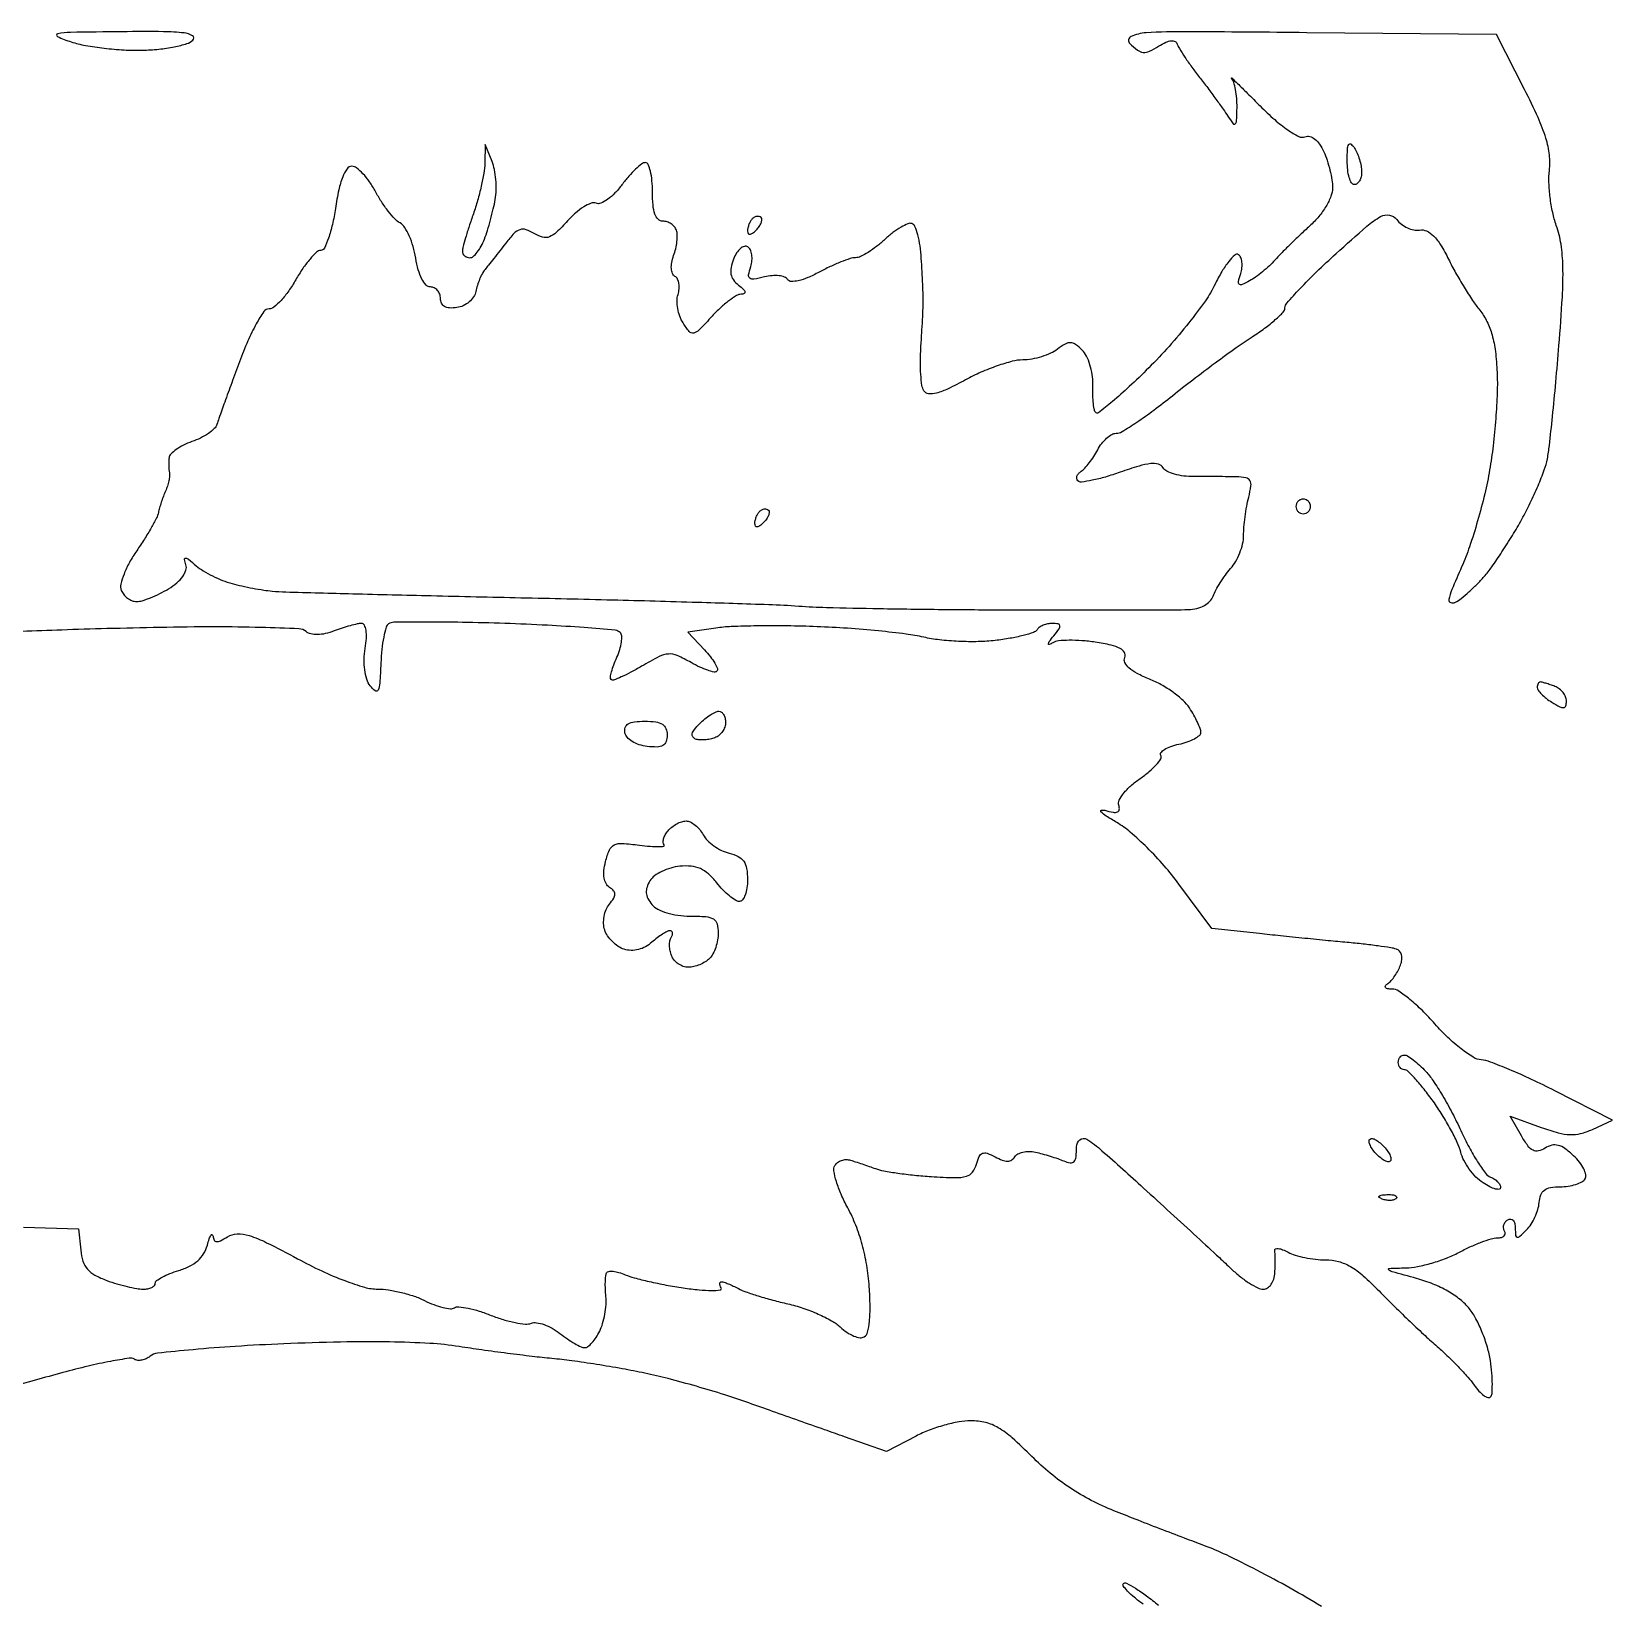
# Model space of a CAD drawing. Extents: x 0 to 102, y 0 to 135.
# Drawn here: x 62.1 to 80.39, y 117.17 to 135.35 of the extents above; entities that cross this region are included whole.
import ezdxf

# ---------------------------------------------------------------- set-up
doc = ezdxf.new("R2010")
doc.units = 0
doc.header["$MEASUREMENT"] = 0

msp = doc.modelspace()

# ---------------------------------------------------------------- linework, layer by layer
for points in [[(63.14967, 135.351129, 0.001481), (62.553621, 135.343656, 0.045349), (62.405791, 135.327906, 0.726394), (62.402024, 135.296013, 0.030531), (62.5617, 135.233916, 0.032981), (62.72555, 135.19314, 0.015308), (62.942515, 135.160935, 0.015089), (63.173286, 135.140907, 0.020331), (63.382891, 135.137608, 0.019499), (63.575441, 135.149932, 0.02347), (63.754759, 135.177004, 0.023064), (63.901089, 135.213262, 0.124737), (63.970861, 135.254821, 0.489051), (63.964652, 135.304516, 0.1054), (63.86861, 135.337066, 0.027494), (63.630444, 135.351797, 0.004093)], [(76.857535, 135.340318, 0.001075), (75.471869, 135.351618, 0.01678), (74.997712, 135.338551, 0.094561), (74.824373, 135.294351, 0.519964), (74.810471, 135.215072, 0.035301), (74.898378, 135.138772, 0.137795), (74.96481, 135.112976, 0.132693), (75.036401, 135.125068, 0.03178), (75.143476, 135.18283, -0.027751), (75.227608, 135.229093, -0.08401), (75.290222, 135.247074, -0.1562), (75.333022, 135.238493, -0.18747), (75.359072, 135.207083, 0.059197), (75.383375, 135.155461, 0.008384), (75.447318, 135.056798, 0.009454), (75.527498, 134.942251, 0.007925), (75.616714, 134.82378, -0.003988), (75.711084, 134.700499, -0.003602), (75.806767, 134.571492, -0.003608), (75.890824, 134.454675, -0.01145), (75.944675, 134.374874, 0.016892), (76.004824, 134.287798, 0.451144), (76.029805, 134.285672, 0.193325), (76.045479, 134.320199, 0.006234), (76.050425, 134.47593, 0.024537), (76.047306, 134.580606, 0.026508), (76.033889, 134.681772, 0.027313), (76.01319, 134.766553, 0.102852), (75.987147, 134.81433, -0.94296), (75.98942, 134.816502, -0.005463), (76.056209, 134.752988, -0.003088), (76.169364, 134.641633, -0.001351), (76.318095, 134.492646, 0.017284), (76.486598, 134.33428, 0.029452), (76.639103, 134.21569, 0.031774), (76.765405, 134.140233, 0.213511), (76.836579, 134.136364, -0.156572), (76.892523, 134.139489, -0.103818), (76.950559, 134.11061, -0.076279), (77.006451, 134.050602, -0.042555), (77.055531, 133.963388, -0.028672), (77.093712, 133.865008, -0.01985), (77.125922, 133.750044, -0.020075), (77.148105, 133.636741, -0.038316), (77.1552, 133.544291, -0.092733), (77.137166, 133.447892, -0.042768), (77.080826, 133.332837, -0.038806), (76.9961, 133.213759, -0.034522), (76.890844, 133.104121, 0.005308), (76.779554, 133.000985, 0.004459), (76.663754, 132.889387, 0.0045), (76.559812, 132.785561, 0.012369), (76.488994, 132.709881, -0.02369), (76.424986, 132.644509, -0.015847), (76.346048, 132.575709, -0.015976), (76.265116, 132.51377, -0.030037), (76.195444, 132.46997, -0.018051), (76.108569, 132.426377, -0.286347), (76.077226, 132.430436, -0.287292), (76.067158, 132.460343, -0.018135), (76.093136, 132.553819, 0.048594), (76.107744, 132.622281, 0.058588), (76.107485, 132.688008, 0.069008), (76.093349, 132.741412, 0.15642), (76.066511, 132.772833, 0.337869), (76.023938, 132.768644, 0.038282), (75.953989, 132.692732, 0.033951), (75.874883, 132.577136, 0.020357), (75.796321, 132.430395, -0.04102), (75.684467, 132.240725, -0.013953), (75.492556, 131.984432, -0.013766), (75.26388, 131.711925, -0.015423), (75.02878, 131.462848, -0.008239), (74.80445, 131.246652, -0.014103), (74.609412, 131.074811, -0.007994), (74.446726, 130.943773, -0.446362), (74.412418, 130.94993, -0.099239), (74.397795, 130.989286, -0.01568), (74.387332, 131.071526, -0.016873), (74.381238, 131.170562, -0.014035), (74.381275, 131.276081, 0.044403), (74.374606, 131.386504, 0.037885), (74.348598, 131.500244, 0.039594), (74.308563, 131.60057, 0.081824), (74.259506, 131.66898, 0.03792), (74.182923, 131.734751, 0.151481), (74.125159, 131.754738, 0.140232), (74.063598, 131.739267, 0.030833), (73.97187, 131.678313, -0.057136), (73.893757, 131.632124, -0.030734), (73.788831, 131.592821, -0.030172), (73.67554, 131.565501, -0.041324), (73.571149, 131.555691, 0.06116), (73.44972, 131.539411, 0.020076), (73.276857, 131.486774, 0.019661), (73.087895, 131.412383, 0.02102), (72.909627, 131.324859, -0.013087), (72.707761, 131.221743, -0.046855), (72.571944, 131.171789, -0.088172), (72.481641, 131.164284, -0.235265), (72.428224, 131.197411, -0.103527), (72.405574, 131.259993, -0.017635), (72.392131, 131.38673, -0.018586), (72.387066, 131.539058, -0.015615), (72.392745, 131.700502, 0.001792), (72.403018, 131.863866, 0.00198), (72.411764, 132.021972, 0.001838), (72.4182, 132.157033, 0.010155), (72.419921, 132.2298, 0.009897), (72.418743, 132.301347, 0.00197), (72.413604, 132.42914, 0.002084), (72.406413, 132.577903, 0.001939), (72.397822, 132.730205, 0.020827), (72.382984, 132.875354, 0.029593), (72.356878, 133.002382, 0.029508), (72.324538, 133.09969, 0.220383), (72.290064, 133.132267, 0.182795), (72.243112, 133.130467, 0.032197), (72.162797, 133.090245, 0.031192), (72.070172, 133.02809, 0.023575), (71.976506, 132.949112, -0.022087), (71.880972, 132.868071, -0.025282), (71.782737, 132.79959, -0.025601), (71.694647, 132.750658, -0.114458), (71.637489, 132.7374, 0.07975), (71.576069, 132.727541, 0.01461), (71.467611, 132.688252, 0.015374), (71.342257, 132.63414, 0.013439), (71.214624, 132.570087, -0.02228), (71.083745, 132.507276, -0.043786), (70.974055, 132.471486, -0.059725), (70.892275, 132.462573, -0.257066), (70.851142, 132.485797, 0.171489), (70.816252, 132.51387, 0.057581), (70.751549, 132.528532, 0.049276), (70.670479, 132.529288, 0.03921), (70.584158, 132.514691, -0.017941), (70.46182, 132.488612, -0.206306), (70.415027, 132.499704, -0.285039), (70.399785, 132.53834, -0.031952), (70.423584, 132.63416, 0.052354), (70.438069, 132.704633, 0.061172), (70.436425, 132.772879, 0.071277), (70.419821, 132.828808, 0.147638), (70.389926, 132.862615, 0.210855), (70.350156, 132.868137, 0.107812), (70.304882, 132.843845, 0.075956), (70.260696, 132.792636, 0.04741), (70.225052, 132.721685, 0.042386), (70.195924, 132.622658, 0.099115), (70.195634, 132.545787, 0.113091), (70.224451, 132.481092, 0.065875), (70.284237, 132.42015, -0.023602), (70.338316, 132.373611, -0.13548), (70.35769, 132.341557, -0.368212), (70.348715, 132.322052, -0.108909), (70.314001, 132.3144, 0.136188), (70.25914, 132.299175, 0.025596), (70.171916, 132.240444, 0.025682), (70.074288, 132.159022, 0.021044), (69.97851, 132.062635, -0.008252), (69.826864, 131.902009, -0.142693), (69.764705, 131.866898, -0.282553), (69.713157, 131.883983, -0.035453), (69.640858, 131.983327, -0.05377), (69.603314, 132.060888, -0.042321), (69.579412, 132.151181, -0.04363), (69.571668, 132.239981, -0.076929), (69.58292, 132.312572, 0.055388), (69.595643, 132.376432, 0.06308), (69.593152, 132.438701, 0.07275), (69.576621, 132.490092, 0.141114), (69.547874, 132.521775, -0.157294), (69.518593, 132.556175, -0.082244), (69.505688, 132.61153, -0.063954), (69.510131, 132.682184, -0.040862), (69.532286, 132.761545, 0.031801), (69.556036, 132.84104, 0.029494), (69.570244, 132.924929, 0.030774), (69.573846, 133.001069, 0.081184), (69.564303, 133.05465, 0.091552), (69.541112, 133.095072, 0.068788), (69.502822, 133.129336, 0.067501), (69.455846, 133.152482, 0.08093), (69.40725, 133.1604, -0.195881), (69.353815, 133.182169, -0.11467), (69.316041, 133.241268, -0.064155), (69.293917, 133.343933, -0.021031), (69.2874, 133.4988, 0.022882), (69.281462, 133.628491, 0.036619), (69.263293, 133.737795, 0.041988), (69.237132, 133.816252, 0.29978), (69.205333, 133.8372, 0.166341), (69.162555, 133.822564, 0.024267), (69.091754, 133.761972, 0.025237), (69.012433, 133.679173, 0.019215), (68.933926, 133.581105, -0.033659), (68.853327, 133.486174, -0.045169), (68.767725, 133.412702, -0.052833), (68.689501, 133.368591, -0.196028), (68.634017, 133.36744, 0.18578), (68.576757, 133.367384, 0.046335), (68.491414, 133.325001, 0.041023), (68.39602, 133.254634, 0.031367), (68.303828, 133.163385, -0.018878), (68.177344, 133.031784, -0.10165), (68.093911, 132.978909, -0.160089), (68.01582, 132.97541, -0.068598), (67.918895, 133.0175, 0.055144), (67.824364, 133.0616, 0.164321), (67.753879, 133.061641, 0.122514), (67.684985, 133.017583, 0.024871), (67.58992, 132.9066, -0.001064), (67.521691, 132.818814, -0.001015), (67.452025, 132.729943, -0.001005), (67.390179, 132.651701, -0.003628), (67.35031, 132.602213, 0.048838), (67.318982, 132.555201, 0.023111), (67.287654, 132.489343, 0.022649), (67.260978, 132.416827, 0.029688), (67.243666, 132.348413, -0.098216), (67.217764, 132.284361, -0.071149), (67.16676, 132.226461, -0.067919), (67.098829, 132.182828, -0.073535), (67.023486, 132.160466, -0.046751), (66.939668, 132.156416, -0.116493), (66.881026, 132.173095, -0.15705), (66.8465, 132.21014, -0.110105), (66.834, 132.266216, 0.086142), (66.825199, 132.31692, 0.093947), (66.799899, 132.359995, 0.10029), (66.762195, 132.388805, 0.113627), (66.717913, 132.399, -0.210566), (66.666987, 132.421441, -0.067949), (66.619017, 132.490816, -0.050171), (66.577942, 132.597026, -0.027557), (66.548353, 132.733398, 0.031103), (66.518448, 132.866658, 0.034397), (66.472957, 132.990625, 0.036747), (66.419731, 133.089475, 0.123928), (66.366775, 133.139487, -0.07722), (66.307093, 133.186223, -0.022025), (66.23032, 133.275853, -0.021616), (66.151479, 133.386053, -0.021383), (66.082142, 133.503039, 0.028875), (66.01364, 133.614768, 0.036262), (65.937268, 133.709166, 0.039341), (65.864064, 133.775932, 0.166717), (65.808758, 133.7949, 0.24411), (65.753133, 133.766022, 0.060294), (65.702923, 133.672486, 0.040224), (65.657813, 133.522304, 0.015585), (65.618847, 133.30845, -0.018134), (65.583888, 133.121983, -0.02819), (65.53901, 132.964703, -0.027137), (65.491148, 132.847795, -0.287873), (65.449647, 132.821348, 0.190219), (65.401211, 132.801849, 0.026322), (65.325086, 132.721675, 0.027101), (65.241512, 132.612347, 0.019906), (65.160624, 132.482948, -0.024272), (65.078206, 132.353627, -0.031613), (64.990043, 132.244414, -0.032857), (64.907985, 132.16599, -0.176052), (64.85077, 132.1452, 0.246091), (64.791552, 132.114175, 0.023887), (64.703004, 131.972261, 0.024858), (64.605792, 131.776238, 0.014349), (64.50762, 131.53185, 0.000869), (64.418524, 131.288931, 0.001135), (64.337926, 131.066429, 0.000836), (64.271104, 130.879662, 0.010573), (64.24754, 130.808738, -0.129957), (64.217415, 130.760485, -0.037971), (64.14871, 130.705115, -0.035357), (64.058774, 130.652209, -0.031417), (63.958716, 130.610112, 0.030602), (63.860396, 130.568935, 0.03881), (63.775739, 130.518719, 0.042933), (63.714478, 130.467248, 0.172632), (63.693782, 130.423774, 0.018575), (63.690979, 130.380898, 0.013093), (63.690885, 130.332587, 0.013237), (63.693233, 130.286315, 0.026928), (63.697989, 130.250227, -0.073466), (63.699459, 130.211769, -0.025366), (63.690621, 130.156719, -0.024568), (63.674574, 130.096161, -0.026124), (63.652929, 130.038727, 0.01356), (63.628536, 129.978619, 0.009564), (63.604269, 129.909856, 0.009661), (63.583577, 129.84316, 0.019979), (63.570528, 129.790191, -0.067743), (63.548535, 129.727396, -0.011087), (63.487276, 129.613733, -0.01203), (63.408501, 129.482482, -0.01035), (63.31958, 129.34832, 0.026411), (63.236004, 129.21298, 0.032305), (63.173235, 129.078186, 0.034017), (63.136661, 128.961282, 0.151547), (63.141319, 128.89038, 0.07854), (63.169801, 128.840997, 0.065248), (63.213784, 128.799146, 0.0667), (63.26595, 128.770848, 0.091212), (63.3184, 128.7612, 0.074001), (63.383463, 128.770882, 0.021375), (63.479582, 128.80469, 0.020996), (63.585987, 128.852582, 0.020968), (63.688048, 128.90925, 0.037159), (63.784139, 128.978295, 0.060512), (63.852699, 129.051511, 0.078602), (63.889055, 129.122237, 0.158841), (63.889233, 129.1842, -0.030488), (63.87284, 129.248079, -0.496322), (63.885576, 129.262278, -0.149781), (63.918155, 129.2493, -0.007316), (64.00869, 129.174413, 0.040744), (64.08827, 129.117084, 0.020696), (64.196533, 129.057736, 0.020413), (64.313992, 129.005389, 0.02865), (64.4229, 128.96916, 0.011588), (64.5355, 128.941524, 0.007971), (64.664274, 128.915211, 0.00804), (64.789081, 128.893845, 0.016191), (64.8882, 128.881785, 0.015253), (65.044002, 128.872706, 0.000318), (65.820386, 128.85169, 0.000741), (66.728089, 128.829042, 0.000499), (67.7646, 128.805751, -0.00095), (68.825307, 128.780959, -0.001192), (69.808219, 128.753772, -0.000952), (70.632888, 128.727422, -0.009407), (70.9794, 128.709158, 0.011434), (71.299589, 128.693583, 0.001913), (71.914494, 128.680105, 0.002095), (72.637608, 128.670054, 0.001857), (73.3905, 128.66554, 0.000408), (74.120616, 128.66447, 0.000569), (74.774093, 128.664788, 0.000344), (75.324536, 128.666061, 0.00738), (75.487005, 128.668946, 0.049846), (75.586918, 128.682224, 0.066231), (75.672477, 128.714821, 0.076547), (75.736802, 128.763627, 0.107827), (75.774562, 128.82465, -0.039492), (75.805095, 128.893349, -0.017503), (75.855478, 128.978913, -0.017197), (75.915449, 129.066278, -0.022207), (75.976647, 129.1419, 0.052094), (76.034024, 129.222155, 0.035435), (76.08246, 129.323526, 0.035704), (76.115581, 129.429276, 0.05813), (76.126456, 129.5226, -0.021468), (76.130642, 129.620312, -0.011533), (76.143747, 129.740274, -0.011465), (76.162774, 129.862198, -0.017614), (76.185353, 129.966616, 0.023801), (76.212089, 130.098113, 0.174461), (76.200003, 130.160137, 0.217455), (76.153016, 130.192605, 0.03878), (76.044087, 130.203412, 0.002972), (75.946884, 130.204912, 0.001268), (75.816822, 130.205816, 0.001255), (75.678118, 130.206079, 0.001649), (75.551533, 130.205585, -0.032831), (75.434923, 130.212406, -0.038332), (75.326249, 130.234515, -0.041894), (75.239501, 130.267272, -0.144089), (75.195168, 130.307028, 0.187537), (75.140391, 130.348364, 0.094516), (75.052833, 130.35602, 0.04844), (74.916588, 130.328676, 0.011602), (74.697148, 130.256426, -0.013774), (74.526989, 130.20122, -0.020449), (74.375003, 130.163173, -0.016312), (74.251069, 130.141673, -0.235344), (74.209963, 130.155437, -0.15233), (74.196909, 130.180324, -0.126559), (74.199041, 130.210271, -0.100438), (74.216749, 130.240983, -0.068021), (74.247435, 130.26745, 0.064439), (74.289068, 130.302845, 0.020972), (74.340892, 130.364928, 0.02051), (74.393276, 130.439462, 0.021727), (74.438312, 130.51665, -0.042878), (74.485034, 130.589476, -0.046599), (74.542342, 130.651085, -0.05178), (74.601163, 130.693518, -0.131113), (74.651693, 130.707, 0.13814), (74.720295, 130.726322, 0.009713), (74.890087, 130.834797, 0.013156), (75.089455, 130.975404, 0.009511), (75.304367, 131.142054, -0.005943), (75.538807, 131.32654, -0.004662), (75.797243, 131.521178, -0.004715), (76.041041, 131.697725, -0.011534), (76.2246, 131.821763, 0.015767), (76.370428, 131.922112, 0.022115), (76.493469, 132.021301, 0.019351), (76.585729, 132.109233, 0.195097), (76.6053, 132.157482, -0.184087), (76.626414, 132.212887, -0.006914), (76.779259, 132.379602, -0.011683), (76.970578, 132.573302, -0.007868), (77.1975, 132.785756, -0.005045), (77.552182, 133.101039, -0.051737), (77.712517, 133.213863, -0.174361), (77.814098, 133.230731, -0.187451), (77.899475, 133.178233, 0.068005), (77.952923, 133.12471, 0.055884), (78.022308, 133.083246, 0.057734), (78.096355, 133.059391, 0.088875), (78.16348, 133.058114, -0.14809), (78.244329, 133.047067, -0.090652), (78.323802, 132.991447, -0.058276), (78.406369, 132.8857, -0.021495), (78.497807, 132.719714, 0.012732), (78.579936, 132.564244, 0.009533), (78.677943, 132.397173, 0.009652), (78.77632, 132.243317, 0.021668), (78.858133, 132.131466, -0.054356), (78.942326, 131.999024, -0.046082), (79.00163, 131.844082, -0.037824), (79.039785, 131.653743, -0.019702), (79.059824, 131.412366, -0.020245), (79.060514, 131.178102, -0.00965), (79.043391, 130.877189, -0.009548), (79.01338, 130.563007, -0.013392), (78.973745, 130.284, -0.016885), (78.916815, 130.00553, -0.011483), (78.83416, 129.692803, -0.011582), (78.74035, 129.394328, -0.022701), (78.649577, 129.162415, 0.005615), (78.536141, 128.899442, 0.054998), (78.502069, 128.78363, 0.371746), (78.5231, 128.748191, 0.207344), (78.576624, 128.75278, 0.042743), (78.644772, 128.797413, 0.015426), (78.733709, 128.871736, 0.01517), (78.8266, 128.95955, 0.017434), (78.909624, 129.048978, 0.024267), (78.999203, 129.163242, 0.008711), (79.115826, 129.334096, 0.008618), (79.237367, 129.526122, 0.010103), (79.345731, 129.712413, 0.013893), (79.443786, 129.901283, 0.012693), (79.534352, 130.101027, 0.012817), (79.606119, 130.283524, 0.039807), (79.641298, 130.4109, 0.019446), (79.664901, 130.566014, 0.002494), (79.700903, 130.900787, 0.002913), (79.739347, 131.298702, 0.002424), (79.775704, 131.7222, 0.005509), (79.81477, 132.281182, 0.020214), (79.821272, 132.635816, 0.031682), (79.799269, 132.892742, 0.047075), (79.745003, 133.111778, -0.031504), (79.703072, 133.26099, -0.021345), (79.673486, 133.435144, -0.02155), (79.659314, 133.606531, -0.039666), (79.664891, 133.746278, 0.059575), (79.66492, 133.926167, 0.0449), (79.62394, 134.119773, 0.031982), (79.53378, 134.357666, 0.011578), (79.376783, 134.6832), (79.052464, 135.3177)], [(67.4315, 133.851148), (67.352325, 134.0487), (67.346962, 133.826686, -0.036385), (67.33628, 133.716776, -0.013489), (67.305898, 133.564235, -0.013285), (67.263677, 133.398984, -0.015619), (67.2147, 133.245, 0.005946), (67.166101, 133.101854, 0.007677), (67.125077, 132.969254, 0.006014), (67.093864, 132.857632, 0.065252), (67.0878, 132.811364, 0.116464), (67.094462, 132.783151, 0.100513), (67.113266, 132.759127, 0.093072), (67.141386, 132.743, 0.083973), (67.174494, 132.7374, 0.180709), (67.213424, 132.751945, 0.048064), (67.259828, 132.800806, 0.042306), (67.30547, 132.870621, 0.032793), (67.343254, 132.953249, 0.015596), (67.377785, 133.053367, 0.00877), (67.413749, 133.176853, 0.008745), (67.445721, 133.302919, 0.014125), (67.467997, 133.411348, 0.038045), (67.478572, 133.518539, 0.026274), (67.474881, 133.640467, 0.026583), (67.458802, 133.758009, 0.048057)], [(77.409, 134.0064, -0.042844), (77.440518, 133.947037, -0.027075), (77.467299, 133.873287, -0.027121), (77.485874, 133.797372, -0.044274), (77.492305, 133.73145, -0.055234), (77.48653, 133.674815, -0.075283), (77.468368, 133.62689, -0.095191), (77.441175, 133.594757, -0.17131), (77.409, 133.5834, -0.267845), (77.376522, 133.602143, -0.057513), (77.349632, 133.664167, -0.045617), (77.331344, 133.753006, -0.029148), (77.325695, 133.85835, -0.010814), (77.329276, 133.99425, -0.116665), (77.34438, 134.046727, -0.473162), (77.369887, 134.051221, -0.07201)], [(70.54371, 133.20129, 0.128169), (70.522696, 133.213615, 0.100736), (70.496272, 133.215593, 0.089268), (70.46844, 133.206856, 0.075941), (70.4436, 133.1886, 0.063896), (70.421994, 133.160633, 0.039129), (70.403767, 133.123088, 0.038674), (70.391336, 133.082385, 0.054831), (70.3872, 133.04478, 0.142677), (70.395125, 133.017572, 0.290264), (70.41449, 133.008481, 0.131573), (70.44583, 133.021281, 0.034019), (70.48731, 133.05747, 0.041736), (70.522433, 133.099003, 0.061283), (70.545173, 133.141012, 0.080535), (70.552985, 133.177131, 0.212536)], [(76.8168, 129.9456, 0.099038), (76.784513, 129.939141, 0.097945), (76.757051, 129.920749, 0.097945), (76.738659, 129.893287, 0.099038), (76.7322, 129.861, 0.099038), (76.738659, 129.828713, 0.097945), (76.757051, 129.801251, 0.097945), (76.784513, 129.782859, 0.099038), (76.8168, 129.7764, 0.099038), (76.849087, 129.782859, 0.097945), (76.876549, 129.801251, 0.097945), (76.894941, 129.828713, 0.099038), (76.9014, 129.861, 0.099038), (76.894941, 129.893287, 0.097945), (76.876549, 129.920749, 0.097945), (76.849087, 129.939141, 0.099038)], [(70.62831, 129.81729, -0.212536), (70.637585, 129.793131, -0.080535), (70.629773, 129.757013, -0.061283), (70.607033, 129.715003, -0.041736), (70.57191, 129.67347, -0.034019), (70.53043, 129.637281, -0.131573), (70.49909, 129.624481, -0.290264), (70.479725, 129.633572, -0.142677), (70.4718, 129.66078, -0.054831), (70.475936, 129.698385, -0.038674), (70.488367, 129.739088, -0.039129), (70.506594, 129.776633, -0.063896), (70.5282, 129.8046, -0.075941), (70.55304, 129.822856, -0.089268), (70.580872, 129.831593, -0.100736), (70.607296, 129.829615, -0.128169)], [(79.559381, 127.8306, 0.176162), (79.545879, 127.825691, 0.092751), (79.534393, 127.811727, 0.072915), (79.526618, 127.790931, 0.053104), (79.524, 127.76635, 0.163755), (79.534599, 127.734855, 0.033519), (79.573702, 127.689934, 0.03201), (79.628422, 127.6416, 0.025323), (79.6932, 127.596433, 0.0163), (79.784631, 127.543395, 0.143253), (79.829917, 127.533815, 0.311955), (79.854407, 127.553654, 0.071411), (79.8624, 127.609332, 0.100379), (79.85243, 127.658495, 0.066832), (79.823091, 127.708153, 0.063559), (79.77974, 127.75076, 0.070966), (79.728581, 127.779249, 0.008099), (79.674751, 127.798911, 0.009838), (79.623678, 127.815516, 0.008575), (79.580371, 127.827852, 0.065182)], [(70.054843, 127.4922, -0.161757), (70.084808, 127.482246, -0.096357), (70.110324, 127.454143, -0.07777), (70.12756, 127.412193, -0.058724), (70.1334, 127.362645, -0.086708), (70.124124, 127.309558, -0.066365), (70.096943, 127.257157, -0.065905), (70.056735, 127.213356, -0.082715), (70.009291, 127.185465, -0.042636), (69.954532, 127.169648, -0.032515), (69.892639, 127.161496, -0.033325), (69.833213, 127.161536, -0.0637), (69.786461, 127.170746, -0.165237), (69.754256, 127.195192, -0.214623), (69.748017, 127.231279, -0.104817), (69.772999, 127.281636, -0.029011), (69.832012, 127.347927, -0.024845), (69.893014, 127.403149, -0.02787), (69.956982, 127.44982, -0.028778), (70.015209, 127.48293, -0.115384)], [(69.199559, 127.376836, -0.030328), (69.325702, 127.369178, -0.108908), (69.401353, 127.342567, -0.161853), (69.442203, 127.293541, -0.093711), (69.4566, 127.217399, -0.079744), (69.444338, 127.141007, -0.185303), (69.408235, 127.096792, -0.128336), (69.340915, 127.078572, -0.030999), (69.224673, 127.084731, -0.051348), (69.133794, 127.104816, -0.058837), (69.053275, 127.142494, -0.067717), (68.994258, 127.191245, -0.140426), (68.967632, 127.244168, -0.129619), (68.971954, 127.305185, -0.182663), (69.006321, 127.346837, -0.103014), (69.078253, 127.370219, -0.027254)], [(69.675482, 126.2232, -0.114537), (69.72518, 126.211664, -0.054962), (69.780757, 126.176356, -0.050351), (69.833321, 126.124729, -0.050638), (69.874392, 126.063731, 0.073467), (69.922589, 125.998735, 0.041762), (69.99745, 125.935349, 0.040655), (70.085382, 125.882898, 0.052717), (70.173468, 125.85062, -0.05371), (70.279839, 125.811403, -0.125732), (70.343626, 125.756499, -0.113583), (70.377014, 125.67381, -0.039411), (70.3872, 125.544788, -0.035297), (70.380373, 125.448199, -0.053594), (70.359713, 125.36668, -0.070004), (70.329505, 125.310734, -0.238349), (70.293626, 125.2926, -0.141903), (70.246717, 125.306187, -0.030748), (70.177599, 125.356088, -0.029738), (70.101996, 125.425993, -0.024645), (70.030043, 125.508731, 0.041733), (69.934869, 125.610906, 0.079615), (69.841147, 125.672116, 0.082478), (69.735297, 125.699716, 0.047688), (69.603399, 125.699081, 0.045663), (69.498685, 125.678792, 0.041952), (69.396234, 125.639466, 0.044589), (69.310706, 125.588259, 0.096032), (69.258538, 125.532341, 0.058927), (69.224028, 125.459328, 0.102149), (69.216013, 125.392979, 0.099316), (69.23491, 125.327598, 0.053397), (69.281515, 125.257391, 0.0991), (69.348761, 125.202955, 0.046754), (69.452528, 125.160359, 0.041189), (69.580172, 125.132651, 0.032867), (69.720759, 125.1234, -0.017584), (69.904886, 125.116923, -0.116787), (69.991993, 125.089705, -0.195249), (70.034936, 125.033191, -0.066129), (70.0488, 124.92882, -0.045545), (70.04132, 124.846871, -0.037078), (70.018979, 124.761576, -0.038434), (69.986216, 124.6856, -0.075503), (69.94728, 124.63272, -0.059128), (69.897933, 124.593843, -0.039012), (69.833508, 124.561022, -0.039024), (69.764801, 124.538619, -0.059364), (69.702531, 124.5312, -0.085165), (69.643918, 124.541256, -0.066206), (69.586211, 124.57072, -0.066098), (69.538119, 124.614305, -0.084224), (69.507677, 124.665734, -0.044889), (69.491443, 124.7229, -0.041972), (69.485189, 124.783358, -0.044764), (69.489044, 124.838119, -0.098775), (69.503618, 124.877234, 0.058736), (69.517368, 124.906727, 0.126042), (69.519064, 124.931591, 0.191133), (69.50888, 124.947824, 0.159521), (69.489404, 124.9542, 0.120549), (69.456524, 124.946156, 0.022236), (69.402106, 124.914683, 0.02272), (69.340416, 124.871177, 0.018975), (69.278974, 124.819675, -0.060441), (69.206372, 124.768408, -0.062082), (69.124257, 124.73655, -0.064304), (69.039573, 124.72654, -0.074275), (68.95939, 124.739402, -0.069746), (68.890021, 124.772621, -0.04916), (68.822917, 124.827342, -0.049262), (68.767953, 124.893937, -0.071178), (68.734838, 124.962587, -0.069829), (68.722262, 125.036784, -0.051688), (68.72849, 125.119874, -0.052215), (68.751414, 125.19887, -0.076637), (68.788521, 125.260808, 0.031205), (68.838825, 125.329753, 0.140214), (68.852927, 125.377126, 0.191713), (68.837843, 125.416237, 0.067675), (68.790604, 125.455123, -0.130232), (68.74958, 125.49844, -0.086532), (68.727509, 125.563603, -0.065286), (68.725485, 125.649513, -0.034782), (68.744171, 125.754361, -0.0397), (68.789193, 125.887862, -0.181092), (68.844848, 125.946076, -0.129678), (68.93647, 125.963855, -0.01677), (69.136764, 125.943799, 0.01162), (69.261607, 125.929999, 0.025031), (69.358255, 125.926441, 0.041163), (69.417164, 125.932085, 0.605695), (69.422021, 125.947579, -0.191325), (69.410391, 125.974534, -0.076119), (69.415409, 126.01522, -0.060494), (69.435205, 126.062638, -0.044126), (69.467693, 126.109666, -0.05206), (69.512134, 126.153109, -0.042514), (69.567599, 126.189849, -0.044151), (69.62514, 126.214983, -0.081071)], [(77.986453, 123.516, -0.142644), (78.023895, 123.505096, -0.021689), (78.088385, 123.460011, -0.022807), (78.161688, 123.398382, -0.017977), (78.235365, 123.325401, -0.042069), (78.319273, 123.219512, -0.012831), (78.428032, 123.046174, -0.012746), (78.540377, 122.844952, -0.013595), (78.63981, 122.642493, 0.015094), (78.73474, 122.450656, 0.019659), (78.833623, 122.281509, 0.017627), (78.924901, 122.149107, 0.142339), (78.983098, 122.104941, -0.053226), (79.028191, 122.081878, -0.05666), (79.066366, 122.050222, -0.063481), (79.092371, 122.015185, -0.128628), (79.101, 121.982198, -0.377871), (79.084551, 121.963541, -0.098659), (79.041238, 121.966623, -0.052809), (78.975663, 121.992301, -0.025328), (78.897554, 122.038003, -0.053603), (78.815577, 122.105268, -0.036549), (78.737521, 122.197287, -0.036818), (78.674571, 122.298408, -0.059397), (78.638452, 122.393055, 0.047385), (78.599525, 122.502889, 0.015324), (78.521936, 122.657178, 0.015126), (78.424661, 122.824407, 0.016427), (78.319957, 122.980803, 0.011805), (78.214151, 123.121025, 0.01709), (78.113688, 123.239288, 0.012783), (78.026224, 123.330589, 0.197846), (77.986859, 123.3468, -0.119658), (77.960061, 123.353306, -0.100682), (77.937238, 123.371651, -0.092061), (77.921911, 123.399088, -0.081641), (77.9166, 123.4314, -0.081149), (77.921879, 123.463713, -0.091838), (77.937119, 123.491149, -0.100708), (77.959811, 123.509493, -0.120354)], [(77.7051, 122.5008, -0.035768), (77.753659, 122.454254, -0.036518), (77.794723, 122.401568, -0.039072), (77.823249, 122.350684, -0.108636), (77.832, 122.310882, -0.231849), (77.82081, 122.288047, -0.208269), (77.795096, 122.281513, -0.095981), (77.754365, 122.296529, -0.037052), (77.7051, 122.3316, -0.035768), (77.656541, 122.378146, -0.036518), (77.615477, 122.430832, -0.039072), (77.586951, 122.481716, -0.108636), (77.5782, 122.521518, -0.231849), (77.58939, 122.544353, -0.208269), (77.615104, 122.550887, -0.095981), (77.655835, 122.535871, -0.037052)], [(77.78265, 121.901921, -0.028489), (77.841547, 121.900991, -0.077125), (77.882154, 121.891624, -0.208169), (77.897597, 121.876003, -0.296942), (77.893687, 121.857488, -0.126455), (77.866029, 121.841139, -0.060344), (77.824972, 121.834442, -0.05415), (77.777803, 121.837608, -0.051402), (77.731538, 121.850809, -0.054073), (77.696287, 121.869552, -0.470617), (77.694828, 121.88497, -0.168741), (77.719511, 121.896926, -0.018894)]]:
    msp.add_lwpolyline(points, format="xyb", close=True)
for points in [[(62.0118, 121.526496), (62.6463, 121.507787), (62.671656, 121.258368, 0.052104), (62.698297, 121.130512, 0.101158), (62.749119, 121.039903, 0.091292), (62.835349, 120.970753, 0.036732), (62.973762, 120.908874, 0.014486), (63.090138, 120.870566, 0.01362), (63.210943, 120.838197, 0.013726), (63.319552, 120.815376, 0.044945), (63.392556, 120.8088, 0.045283), (63.446927, 120.813734, 0.065177), (63.492875, 120.828512, 0.085155), (63.523916, 120.850265, 0.200018), (63.5346, 120.875905, -0.241112), (63.550368, 120.906702, -0.031624), (63.614596, 120.947076, -0.031053), (63.702601, 120.988064, -0.02122), (63.806925, 121.023955, 0.043746), (63.930114, 121.072638, 0.065442), (64.025859, 121.137369, 0.072834), (64.094366, 121.218671, 0.072304), (64.136893, 121.3164, -0.014445), (64.159736, 121.391585, -0.05949), (64.180079, 121.434497, -0.420561), (64.193535, 121.437408, -0.23114), (64.202967, 121.421433, 0.095875), (64.215739, 121.375321, 0.27212), (64.242622, 121.357784, 0.131051), (64.288629, 121.367779, 0.020926), (64.369429, 121.413657, -0.134455), (64.481846, 121.447319, -0.081782), (64.620097, 121.427897, -0.040435), (64.823182, 121.345935, -0.007561), (65.179625, 121.160574, 0.014439), (65.461125, 121.019071, 0.018716), (65.727257, 120.906714, 0.019984), (65.955674, 120.830488, 0.07065), (66.108398, 120.8088, -0.03801), (66.233561, 120.799271, -0.021943), (66.381807, 120.769861, -0.021836), (66.528851, 120.727037, -0.033934), (66.650725, 120.676241, 0.025), (66.758331, 120.62912, 0.031776), (66.861919, 120.597164, 0.033181), (66.948953, 120.582281, 0.16564), (66.996546, 120.593188, -0.167224), (67.047289, 120.604652, -0.023912), (67.15411, 120.587741, -0.024989), (67.282938, 120.554188, -0.018966), (67.420452, 120.505129, 0.021857), (67.560999, 120.455902, 0.025104), (67.699005, 120.42169, 0.02537), (67.817345, 120.404763, 0.11494), (67.885929, 120.414256, -0.131127), (67.947245, 120.420758, -0.046776), (68.033281, 120.398917, -0.042476), (68.1277, 120.355958, -0.038675), (68.216694, 120.296473, 0.016645), (68.302475, 120.233504, 0.019968), (68.387312, 120.180314, 0.019075), (68.461306, 120.141609, 0.111405), (68.503898, 120.132, 0.167988), (68.54026, 120.144571, 0.04231), (68.586758, 120.187915, 0.038406), (68.634457, 120.249485, 0.030635), (68.676286, 120.32235, 0.043395), (68.710839, 120.410615, 0.026968), (68.736478, 120.518913, 0.026966), (68.750315, 120.629361, 0.04333), (68.748808, 120.7242, -0.01518), (68.742637, 120.809591, -0.017474), (68.742078, 120.891273, -0.016767), (68.746319, 120.959994, -0.089909), (68.756448, 120.99596, -0.248862), (68.780653, 121.013577, -0.059013), (68.832236, 121.014786, -0.047135), (68.899273, 121.001987, -0.031091), (68.973171, 120.975429, 0.036447), (69.076277, 120.939615, 0.009388), (69.247416, 120.897249, 0.009505), (69.444977, 120.856195, 0.00954), (69.643714, 120.822734, 0.012337), (69.826087, 120.80018, 0.024246), (69.972042, 120.792892, 0.029589), (70.071528, 120.798643, 0.548727), (70.082871, 120.822115, -0.048533), (70.06944, 120.849457, -0.105645), (70.065985, 120.87246, -0.182522), (70.072678, 120.887346, -0.19939), (70.087255, 120.8934, -0.082544), (70.11455, 120.888863, -0.013708), (70.164619, 120.870197, -0.014718), (70.222804, 120.844653, -0.012556), (70.282598, 120.814412, 0.039538), (70.365767, 120.777837, 0.009244), (70.510604, 120.730355, 0.009474), (70.679783, 120.681826, 0.009173), (70.8525, 120.639181, -0.025602), (71.027949, 120.589696, -0.022504), (71.205319, 120.520675, -0.023134), (71.359769, 120.443698, -0.06081), (71.459587, 120.370906, 0.039927), (71.536991, 120.309362, 0.051081), (71.61731, 120.266534, 0.060495), (71.688746, 120.246998, 0.176726), (71.738011, 120.257176, 0.198328), (71.776673, 120.31069, 0.033992), (71.797846, 120.436975, 0.02867), (71.804998, 120.612023, 0.013692), (71.795117, 120.83709, 0.023442), (71.765561, 121.086118, 0.025301), (71.713262, 121.324925, 0.026343), (71.63973, 121.547664, 0.031288), (71.546595, 121.748567, -0.021283), (71.470172, 121.905137, -0.028606), (71.415424, 122.053124, -0.028504), (71.385242, 122.176381, -0.186293), (71.396765, 122.237883, -0.09643), (71.429291, 122.27309, -0.075574), (71.475463, 122.297235, -0.073811), (71.527838, 122.306961, -0.084047), (71.578364, 122.300281, -0.004845), (71.636287, 122.281802, -0.002107), (71.712912, 122.256176, -0.002084), (71.794131, 122.228255, -0.002774), (71.8677, 122.202162, 0.041857), (71.962716, 122.176609, 0.009548), (72.127279, 122.15006, 0.009814), (72.318794, 122.126728, 0.009411), (72.513772, 122.110551, 0.009791), (72.789416, 122.098311, 0.073511), (72.918775, 122.114167, 0.161915), (72.990927, 122.162452, 0.101397), (73.036257, 122.254434, -0.040615), (73.067387, 122.343296, -0.19871), (73.105174, 122.379234, -0.183076), (73.159436, 122.379553, -0.033797), (73.252201, 122.337701, 0.032031), (73.334883, 122.300045, 0.092893), (73.39648, 122.288959, 0.138554), (73.443237, 122.302533, 0.115338), (73.479882, 122.339338, -0.135224), (73.515044, 122.37199, -0.064752), (73.573389, 122.393305, -0.057115), (73.644396, 122.40092, -0.05196), (73.717667, 122.392746, -0.012863), (73.797532, 122.373147, -0.008412), (73.888587, 122.346648, -0.008463), (73.976512, 122.317809, -0.016013), (74.04615, 122.291128, 0.062906), (74.121459, 122.270102, 0.251171), (74.165041, 122.285791, 0.160041), (74.188459, 122.338841, 0.024583), (74.1942, 122.455536, -0.227203), (74.233191, 122.536912, -0.317506), (74.310993, 122.541764, -0.043585), (74.488266, 122.409854, -0.002796), (74.968328, 121.978137, -0.000686), (75.282595, 121.691535, -0.000751), (75.586728, 121.41257, -0.000701), (75.84621, 121.173168, -0.003761), (75.986445, 121.04145, 0.023175), (76.088954, 120.952396, 0.02629), (76.195182, 120.877141, 0.026845), (76.290999, 120.82353, 0.114608), (76.354417, 120.8088, 0.145676), (76.40294, 120.823244, 0.094978), (76.445273, 120.86413, 0.079075), (76.475409, 120.925639, 0.061367), (76.488418, 120.99915, 0.00695), (76.491429, 121.076944, 0.007369), (76.492196, 121.153287, 0.007074), (76.490958, 121.219, 0.033224), (76.487211, 121.256573, -0.352779), (76.497183, 121.274297, -0.129937), (76.527706, 121.278028, -0.061335), (76.578296, 121.264606, -0.027393), (76.640831, 121.235423, 0.050319), (76.723091, 121.201528, 0.022569), (76.836654, 121.173115, 0.022071), (76.960405, 121.153665, 0.027948), (77.075976, 121.1472, -0.064986), (77.225255, 121.127716, -0.06692), (77.362938, 121.070602, -0.049896), (77.510552, 120.963747, -0.018808), (77.694888, 120.787176, 0.005691), (77.85081, 120.629775, 0.003875), (78.031565, 120.454155, 0.003905), (78.208628, 120.2874, 0.007838), (78.351484, 120.159056, -0.011953), (78.47924, 120.042363, -0.010185), (78.608425, 119.913424, -0.01031), (78.721173, 119.791265, -0.02844), (78.793688, 119.699335, 0.030873), (78.849067, 119.629826, 0.051945), (78.904472, 119.57999, 0.072892), (78.951754, 119.555181, 0.288389), (78.982346, 119.562146, 0.179557), (79.000816, 119.602412, 0.018852), (79.004721, 119.707769, 0.021451), (78.999057, 119.837722, 0.015601), (78.98207, 119.981439, 0.034389), (78.947381, 120.138331, 0.024582), (78.888166, 120.308151, 0.024956), (78.81531, 120.465116, 0.047684), (78.739228, 120.581301, 0.055788), (78.632084, 120.688205, 0.038013), (78.489587, 120.785031, 0.034729), (78.319176, 120.867645, 0.02882), (78.1281, 120.93189, -0.001444), (77.843945, 121.010415, -0.126376), (77.805996, 121.032341, -0.655804), (77.812133, 121.04838, -0.004759), (78.002453, 121.055035, 0.041852), (78.139041, 121.069995, 0.021999), (78.305192, 121.11008, 0.021728), (78.472907, 121.166437, 0.031105), (78.615496, 121.2318, -0.015748), (78.746055, 121.296569, -0.016957), (78.877286, 121.351297, -0.016713), (78.992586, 121.390504, -0.073721), (79.063386, 121.401, 0.060513), (79.110498, 121.406723, 0.129273), (79.142454, 121.424134, 0.191497), (79.154468, 121.449893, 0.154089), (79.146913, 121.479754, -0.108373), (79.134933, 121.513873, -0.099685), (79.137794, 121.550984, -0.095498), (79.155094, 121.585375, -0.090427), (79.18422, 121.611647, -0.162468), (79.216801, 121.619326, -0.190838), (79.244943, 121.605107, -0.124339), (79.263975, 121.56841, -0.057822), (79.2702, 121.514764, 0.019843), (79.273604, 121.429011, 0.350415), (79.29135, 121.410094, 0.225378), (79.321654, 121.419471, 0.01049), (79.401309, 121.495852, 0.053598), (79.452534, 121.559418, 0.034797), (79.497957, 121.642239, 0.034835), (79.531382, 121.730388, 0.054456), (79.546213, 121.810081, -0.068452), (79.565217, 121.898429, -0.14592), (79.606455, 121.954006, -0.12119), (79.677324, 121.984089, -0.040079), (79.79081, 121.9932, 0.036294), (79.883286, 121.999921, 0.040545), (79.970351, 122.019955, 0.044484), (80.040378, 122.049241, 0.133841), (80.077905, 122.084279, 0.193656), (80.086099, 122.131734, 0.062509), (80.062095, 122.200371, 0.051593), (80.013308, 122.277434, 0.038342), (79.945038, 122.351585, 0.030414), (79.845208, 122.433847, 0.092265), (79.766083, 122.471523, 0.124578), (79.692986, 122.472438, 0.080895), (79.614651, 122.439612, -0.080079), (79.537452, 122.407116, -0.180702), (79.475384, 122.414533, -0.118031), (79.415853, 122.465852, -0.025842), (79.34205, 122.580313), (79.21068, 122.809213), (79.570372, 122.679868, 0.018629), (79.767708, 122.617103, 0.057712), (79.905578, 122.595504, 0.072894), (80.026213, 122.608269, 0.044171), (80.161856, 122.656136), (80.393648, 122.761747), (79.726174, 123.103192, 0.008567), (79.457251, 123.234996, 0.010468), (79.201226, 123.348606, 0.009102), (78.983269, 123.435283, 0.070303), (78.876422, 123.459168, -0.120217), (78.783869, 123.48972, -0.025601), (78.6438, 123.587475, -0.025387), (78.489255, 123.720652, -0.021768), (78.340482, 123.87555, 0.018111), (78.194751, 124.029518, 0.02318), (78.049331, 124.159737, 0.022026), (77.920982, 124.25528, 0.147727), (77.84596, 124.278695, -0.03225), (77.791822, 124.282691, -0.193457), (77.76779, 124.296462, -0.351462), (77.767944, 124.316451, -0.071808), (77.795871, 124.342145, 0.063428), (77.834662, 124.376658, 0.028764), (77.876385, 124.430473, 0.027913), (77.914445, 124.493087, 0.034171), (77.942495, 124.555552, 0.060037), (77.957481, 124.618478, 0.092577), (77.953538, 124.674117, 0.11477), (77.931374, 124.716285, 0.135771), (77.894024, 124.741209, 0.041108), (77.828931, 124.756889, 0.005024), (77.683663, 124.777978, 0.005925), (77.510203, 124.799293, 0.004857), (77.3244, 124.818068, -0.001546), (77.106857, 124.838595, -0.000793), (76.834249, 124.865606, -0.000788), (76.553631, 124.894307, -0.001188), (76.3092, 124.920283), (75.7593, 124.980044), (75.3786, 125.493699, 0.020827), (75.208028, 125.70486, 0.017407), (75.010326, 125.914575, 0.017759), (74.815838, 126.093788, 0.045043), (74.6595, 126.205165, -0.010473), (74.536716, 126.280433, -0.056649), (74.476204, 126.329773, -0.581577), (74.481232, 126.347263, -0.128708), (74.521459, 126.346511, 0.022746), (74.617244, 126.324163, 0.133144), (74.668313, 126.328308, 0.291673), (74.688859, 126.35492, 0.104613), (74.68293, 126.404672, -0.201373), (74.686982, 126.462168, -0.050976), (74.738585, 126.542737, -0.043545), (74.822042, 126.6308, -0.031313), (74.92891, 126.714187, 0.023478), (75.034794, 126.794172, 0.036875), (75.116812, 126.873323, 0.042007), (75.168389, 126.941806, 0.286232), (75.16855, 126.982253, -0.318437), (75.17058, 127.014435, -0.084857), (75.21138, 127.050358, -0.054441), (75.283494, 127.084647, -0.029725), (75.377862, 127.111338, 0.028501), (75.475346, 127.138652, 0.040736), (75.557629, 127.174572, 0.046916), (75.615765, 127.213228, 0.226309), (75.6324, 127.248098, 0.091081), (75.624393, 127.291687, 0.018499), (75.593646, 127.364349, 0.018937), (75.550975, 127.447286, 0.01675), (75.50047, 127.530303, 0.063286), (75.426526, 127.616953, 0.028352), (75.309977, 127.711446, 0.02751), (75.173757, 127.798675, 0.0335), (75.037244, 127.864212, -0.023695), (74.894313, 127.929416, -0.061118), (74.800687, 127.99312, -0.10119), (74.753685, 128.055005, -0.206428), (74.751247, 128.114819, 0.22217), (74.747165, 128.172357, 0.147469), (74.69884, 128.219206, 0.065882), (74.592986, 128.257307, 0.01627), (74.411022, 128.29068, 0.018479), (74.255652, 128.308138, 0.021726), (74.107608, 128.312802, 0.021264), (73.983826, 128.306053, 0.111466), (73.919499, 128.284807, -0.036538), (73.877784, 128.263723, -0.576652), (73.867592, 128.271491, -0.129949), (73.878784, 128.299109, -0.00951), (73.929609, 128.36426, 0.01412), (73.992067, 128.445865, 0.186476), (74.001518, 128.481928, 0.33918), (73.981964, 128.502239, 0.037613), (73.913452, 128.5074, 0.049726), (73.859533, 128.502024, 0.047525), (73.806872, 128.486096, 0.05122), (73.763081, 128.462679, 0.106354), (73.736364, 128.434877, -0.176713), (73.696976, 128.403838, -0.016369), (73.576001, 128.368414, -0.019497), (73.424486, 128.335623, -0.014066), (73.253388, 128.310461, -0.024849), (73.057298, 128.297067, -0.016041), (72.829625, 128.300156, -0.01613), (72.606678, 128.31756, -0.029092), (72.426068, 128.348252, 0.024737), (72.220721, 128.38499, 0.007281), (71.902705, 128.421081, 0.007291), (71.543338, 128.451289, 0.007778), (71.1909, 128.470241, 0.006417), (70.843251, 128.47905, 0.006573), (70.498253, 128.478827, 0.006396), (70.198938, 128.470868, 0.027271), (70.020952, 128.454105), (69.697004, 128.405664), (69.887336, 128.203066, -0.021697), (69.957003, 128.122144, -0.0345), (70.008458, 128.046681, -0.038058), (70.038546, 127.98493, -0.29915), (70.032392, 127.955192, -0.253033), (70.00054, 127.945696, -0.029332), (69.926116, 127.965859, -0.029592), (69.834376, 128.002756, -0.01987), (69.734178, 128.055084, 0.026085), (69.573165, 128.136643, 0.1236), (69.472079, 128.154074, 0.100496), (69.364363, 128.123621, 0.014303), (69.162158, 128.011988, -0.012053), (69.037344, 127.942345, -0.018921), (68.926582, 127.889251, -0.01363), (68.835342, 127.852607, -0.292987), (68.80827, 127.85853, -0.240288), (68.800028, 127.88393, -0.023884), (68.813508, 127.948555, -0.025924), (68.838614, 128.02824, -0.017619), (68.874975, 128.116125, 0.03179), (68.90923, 128.206046, 0.041437), (68.928233, 128.292004, 0.046908), (68.931138, 128.362795, 0.184539), (68.913734, 128.402008, 0.176369), (68.85743, 128.428443, 0.00274), (68.49607, 128.458992, 0.006918), (68.071679, 128.486626, 0.004479), (67.580018, 128.5074, 0.003592), (67.087517, 128.52025, 0.0055), (66.660484, 128.523623, 0.002133), (66.295016, 128.52093, 0.137228), (66.234451, 128.503226, 0.186182), (66.204457, 128.463401, 0.02052), (66.177222, 128.350314, 0.022824), (66.15575, 128.207909, 0.016553), (66.144387, 128.047935, -0.006352), (66.132703, 127.816809, -0.09265), (66.112732, 127.737933, -0.472232), (66.078401, 127.728959, -0.078339), (66.022662, 127.784438, -0.081575), (65.983051, 127.862693, -0.042484), (65.959023, 127.969702, -0.038847), (65.951864, 128.09235, -0.035397), (65.963269, 128.21858, 0.023684), (65.976938, 128.338475, 0.053788), (65.973176, 128.429494, 0.08757), (65.953797, 128.487296, 0.274773), (65.919977, 128.5074, 0.054274), (65.871013, 128.502069, 0.012225), (65.789531, 128.482015, 0.012534), (65.696151, 128.454063, 0.011853), (65.602517, 128.420981, -0.033838), (65.501548, 128.390226, -0.051127), (65.410445, 128.3787, -0.062106), (65.33465, 128.386333, -0.116901), (65.27976, 128.413334, 0.163336), (65.196749, 128.445159, 0.003505), (64.755141, 128.460742, 0.007473), (64.22251, 128.467834, 0.004437), (63.587664, 128.461167, 0.001552), (62.973589, 128.44736, 0.002522), (62.452107, 128.431383, 0.00037), (61.989993, 128.414549, 0.189275)], [(77.0283, 117.138471, 0.009003), (76.66718, 117.349154, 0.007835), (76.281705, 117.556976, 0.007904), (75.927003, 117.734033, 0.022942), (75.6747, 117.841092, -0.002029), (75.441411, 117.928765, -0.001126), (75.157528, 118.037501, -0.001123), (74.870578, 118.148894, -0.001814), (74.626913, 118.245135, -0.0249), (74.364084, 118.365541, -0.026157), (74.118963, 118.509713, -0.026153), (73.890197, 118.678717, -0.024872), (73.676273, 118.873381, 0.01445), (73.450619, 119.087482, 0.050229), (73.288349, 119.205761, 0.072618), (73.140354, 119.265646, 0.059953), (72.971215, 119.286, 0.045646), (72.834046, 119.273451, 0.022479), (72.663245, 119.233927, 0.022095), (72.488281, 119.176616, 0.02995), (72.336508, 119.108729), (71.996405, 118.931457), (71.509052, 119.101247, -0.000795), (71.278449, 119.181998, -0.000384), (70.983403, 119.286098, -0.000381), (70.676048, 119.39507, -0.000547), (70.403974, 119.492102, 0.01), (70.124778, 119.585763, 0.006287), (69.795081, 119.684542, 0.006311), (69.468108, 119.773593, 0.011487), (69.198591, 119.836785, 0.007583), (68.93811, 119.887467, 0.005172), (68.640614, 119.937512, 0.005213), (68.352632, 119.979827, 0.010462), (68.124316, 120.006095, -0.005753), (67.896093, 120.030176, -0.002891), (67.608496, 120.065559, -0.00287), (67.311511, 120.105576, -0.00425), (67.051667, 120.144364, 0.025148), (66.711589, 120.180684, 0.010136), (66.244715, 120.197423, 0.008793), (65.678273, 120.196281, 0.005645), (65.021267, 120.175977, 0.005097), (64.460382, 120.146572, 0.007627), (63.971207, 120.108425, 0.00373), (63.558948, 120.066837, 0.145293), (63.474856, 120.031623, -0.062597), (63.429883, 120.003421, -0.0626), (63.379331, 119.987226, -0.068544), (63.331081, 119.984902, -0.116732), (63.292962, 119.997584, 0.178878), (63.233416, 120.009627, 0.007489), (63.016635, 119.972543, 0.012129), (62.757079, 119.917584, 0.008241), (62.464406, 119.843039, 0.000827), (62.146748, 119.755967, 0.000701), (61.811376, 119.662935, 0.000707)], [(74.963363, 117.165472, -0.017773), (74.862571, 117.242784, -0.030311), (74.784979, 117.315135, -0.03232), (74.734872, 117.375219, -0.369537), (74.737081, 117.403681, -0.330406), (74.770521, 117.408638, -0.015607), (74.875127, 117.348429, -0.020517), (75.001901, 117.262716, -0.012715), (75.143802, 117.152366, 0.019014)]]:
    msp.add_lwpolyline(points, format="xyb")

doc.saveas('drawing.dxf')
